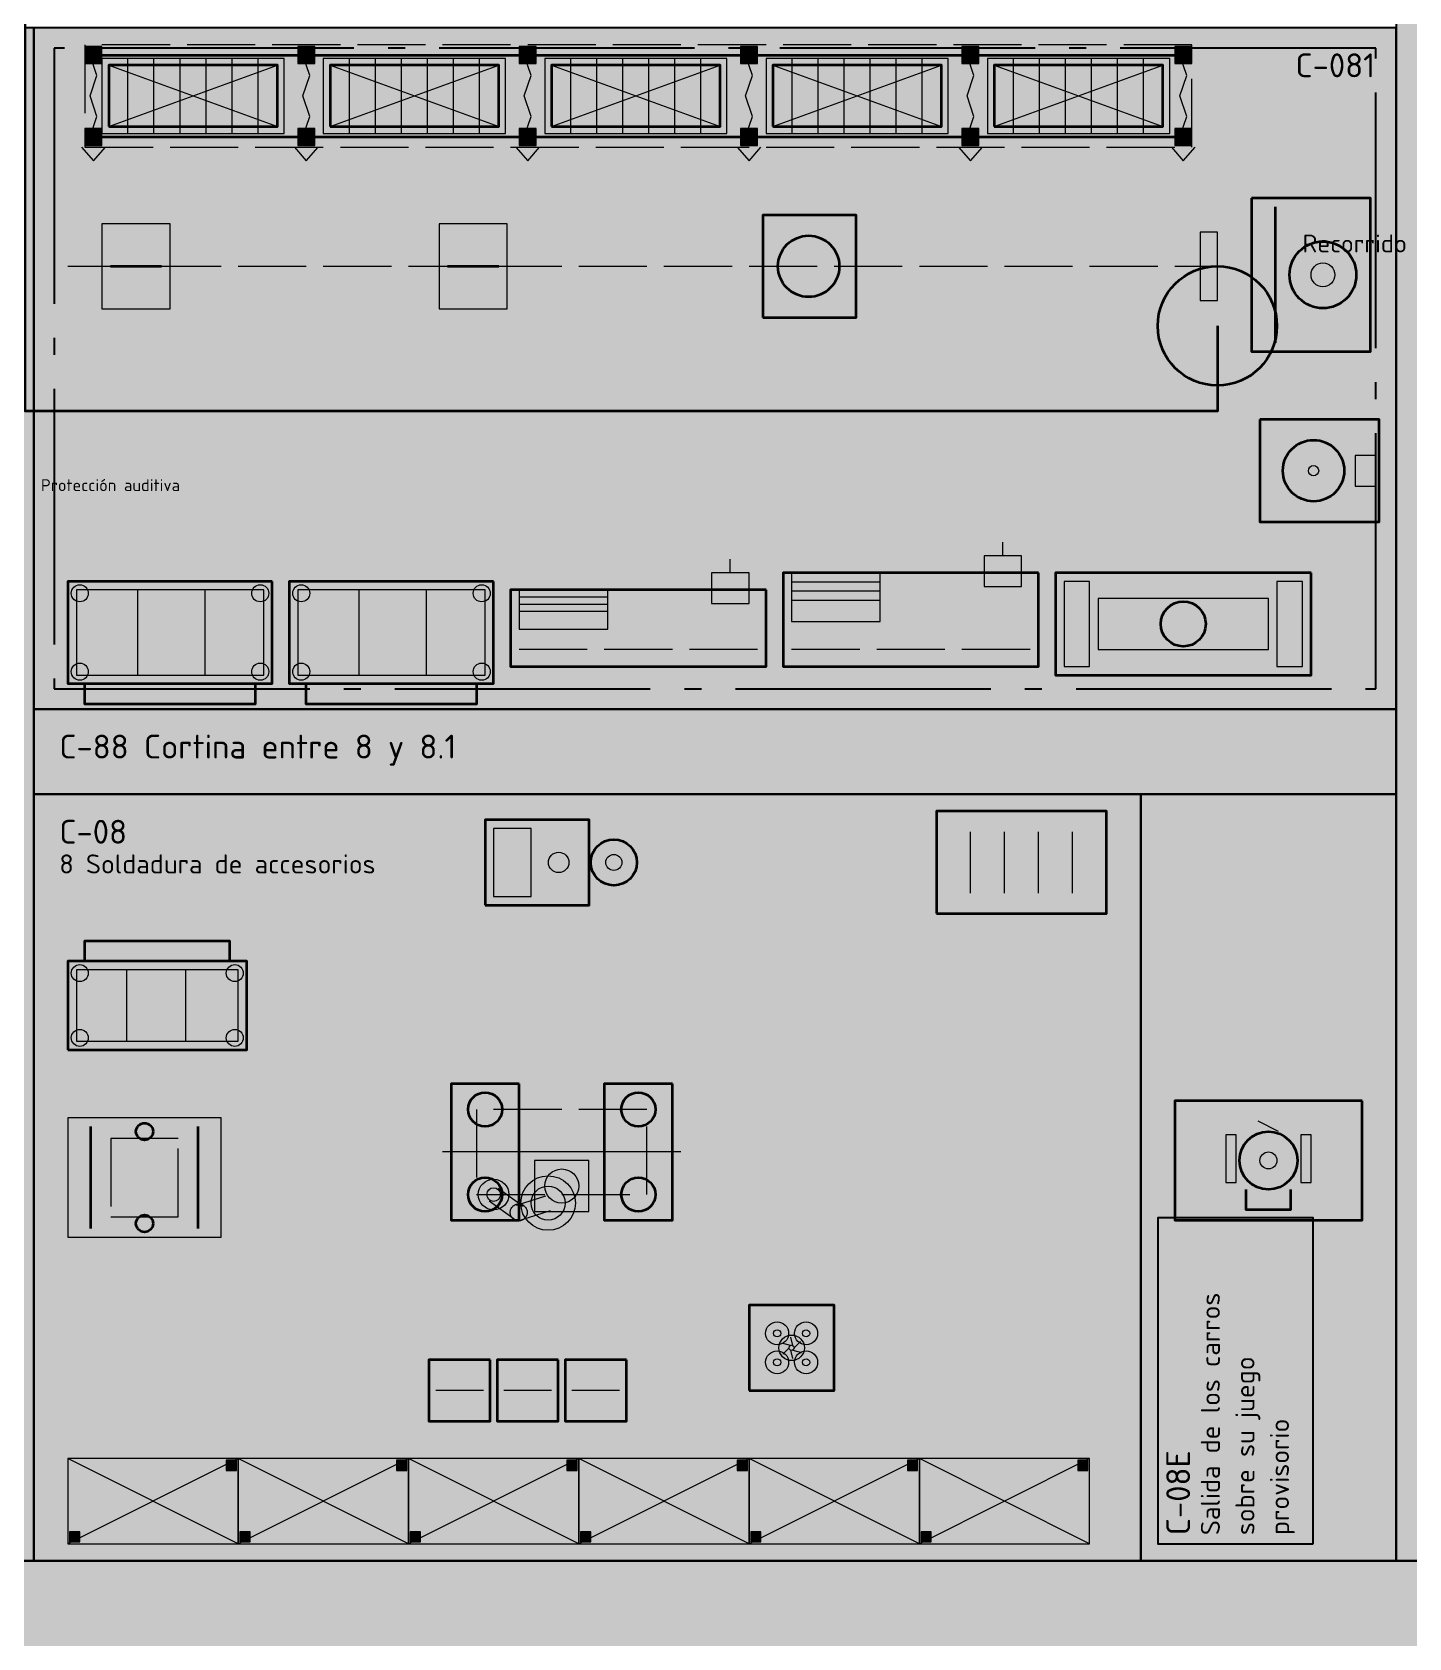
# Model space of a CAD drawing. Header units: millimetres. Extents: x 0 to 1189, y 0 to 841.
# Drawn here: x 525.9 to 606.7, y 363.5 to 457.8 of the extents above; entities that cross this region are included whole.
import ezdxf
from ezdxf.enums import TextEntityAlignment as Align

# ---------------------------------------------------------------- set-up
doc = ezdxf.new("R2010")
doc.units = ezdxf.units.MM
doc.linetypes.add('IRAM-E-TRAZOS', pattern=[5, 4, -1])
doc.linetypes.add('IRAM-F-TRAZO-PUNTO', pattern=[20, 15, -2, 1, -2])
for name, color, linetype, lineweight, true_color in [('A-DEM-AM', 2, 'CONTINUOUS', 35, 0xd7a500), ('A-EQUIPO', 30, 'CONTINUOUS', 35, 0xe67800), ('A-SENDA', 2, 'CONTINUOUS', 25, 0xd7a500), ('A-ZONA-LOG', 5, 'IRAM-F-TRAZO-PUNTO', 25, 0x285ac8)]:
    doc.layers.add(name, color=color, linetype=linetype, lineweight=lineweight, true_color=true_color)
for name, color, linetype, lineweight in [('A-EJE', 1, 'IRAM-F-TRAZO-PUNTO', 18), ('A-EQUIPO-FINO', 8, 'CONTINUOUS', 13), ('A-EQUIPO-OCULTO', 8, 'IRAM-E-TRAZOS', 13), ('A-EQUIPO-RELLENO', 9, 'CONTINUOUS', 13), ('A-RELLENO', 9, 'CONTINUOUS', 13), ('A-SECTOR', 1, 'CONTINUOUS', 25), ('A-SECTOR-TXT', 1, 'CONTINUOUS', 25), ('A-SEGURIDAD', 1, 'IRAM-E-TRAZOS', 18), ('A-TEXTO', 7, 'CONTINUOUS', 18), ('S-ESCAPE', 3, 'CONTINUOUS', 35), ('S-SENAL', 7, 'CONTINUOUS', 18)]:
    doc.layers.add(name, color=color, linetype=linetype, lineweight=lineweight)
doc.styles.add('ISO3098', font='isocpeur.ttf')

msp = doc.modelspace()

# ---------------------------------------------------------------- hatches: boundary and pattern name
at = {"layer": 'A-EQUIPO-RELLENO', "true_color": 0x969ba0}
h = msp.add_hatch(color=7, dxfattribs=at)
h.dxf.hatch_style = 1
h.paths.add_polyline_path([(529, 455.9), (530, 455.9), (530, 456.9), (529, 456.9)])
h = msp.add_hatch(color=7, dxfattribs=at)
h.dxf.hatch_style = 1
h.paths.add_polyline_path([(541.5, 455.9), (542.5, 455.9), (542.5, 456.9), (541.5, 456.9)])
h = msp.add_hatch(color=7, dxfattribs=at)
h.dxf.hatch_style = 1
h.paths.add_polyline_path([(554.5, 455.9), (555.5, 455.9), (555.5, 456.9), (554.5, 456.9)])
h = msp.add_hatch(color=7, dxfattribs=at)
h.dxf.hatch_style = 1
h.paths.add_polyline_path([(567.5, 455.9), (568.5, 455.9), (568.5, 456.9), (567.5, 456.9)])
h = msp.add_hatch(color=7, dxfattribs=at)
h.dxf.hatch_style = 1
h.paths.add_polyline_path([(580.5, 455.9), (581.5, 455.9), (581.5, 456.9), (580.5, 456.9)])
h = msp.add_hatch(color=7, dxfattribs=at)
h.dxf.hatch_style = 1
h.paths.add_polyline_path([(593, 455.9), (594, 455.9), (594, 456.9), (593, 456.9)])
at = {"layer": 'A-EQUIPO-RELLENO', "true_color": 0xeedec0}
h = msp.add_hatch(color=7, dxfattribs=at)
h.dxf.hatch_style = 1
h.paths.add_polyline_path([(530, 451.8), (540.7, 451.8), (540.7, 456.2), (530, 456.2)])
h = msp.add_hatch(color=7, dxfattribs=at)
h.dxf.hatch_style = 1
h.paths.add_polyline_path([(543, 451.8), (553.7, 451.8), (553.7, 456.2), (543, 456.2)])
h = msp.add_hatch(color=7, dxfattribs=at)
h.dxf.hatch_style = 1
h.paths.add_polyline_path([(556, 451.8), (566.7, 451.8), (566.7, 456.2), (556, 456.2)])
h = msp.add_hatch(color=7, dxfattribs=at)
h.dxf.hatch_style = 1
h.paths.add_polyline_path([(569, 451.8), (579.7, 451.8), (579.7, 456.2), (569, 456.2)])
h = msp.add_hatch(color=7, dxfattribs=at)
h.dxf.hatch_style = 1
h.paths.add_polyline_path([(582, 451.8), (592.7, 451.8), (592.7, 456.2), (582, 456.2)])
at = {"layer": 'A-EQUIPO-RELLENO', "true_color": 0x969ba0}
h = msp.add_hatch(color=7, dxfattribs=at)
h.dxf.hatch_style = 1
h.paths.add_polyline_path([(529, 451.1), (530, 451.1), (530, 452.1), (529, 452.1)])
h = msp.add_hatch(color=7, dxfattribs=at)
h.dxf.hatch_style = 1
h.paths.add_polyline_path([(541.5, 451.1), (542.5, 451.1), (542.5, 452.1), (541.5, 452.1)])
h = msp.add_hatch(color=7, dxfattribs=at)
h.dxf.hatch_style = 1
h.paths.add_polyline_path([(554.5, 451.1), (555.5, 451.1), (555.5, 452.1), (554.5, 452.1)])
h = msp.add_hatch(color=7, dxfattribs=at)
h.dxf.hatch_style = 1
h.paths.add_polyline_path([(567.5, 451.1), (568.5, 451.1), (568.5, 452.1), (567.5, 452.1)])
h = msp.add_hatch(color=7, dxfattribs=at)
h.dxf.hatch_style = 1
h.paths.add_polyline_path([(580.5, 451.1), (581.5, 451.1), (581.5, 452.1), (580.5, 452.1)])
h = msp.add_hatch(color=7, dxfattribs=at)
h.dxf.hatch_style = 1
h.paths.add_polyline_path([(593, 451.1), (594, 451.1), (594, 452.1), (593, 452.1)])
at = {"layer": 'A-EQUIPO-RELLENO', "true_color": 0xd7e1d7}
h = msp.add_hatch(color=7, dxfattribs=at)
h.dxf.hatch_style = 1
h.paths.add_polyline_path([(597.5, 448), (597.5, 439), (604.5, 439), (604.5, 448)])
at = {"layer": 'A-EQUIPO-RELLENO', "true_color": 0xd7e1eb}
h = msp.add_hatch(color=7, dxfattribs=at)
h.dxf.hatch_style = 1
h.paths.add_polyline_path([(568.8, 441), (574.3, 441), (574.3, 447), (568.8, 447)])
at = {"layer": 'A-EQUIPO-RELLENO', "true_color": 0xcdd0d4}
h = msp.add_hatch(color=7, dxfattribs=at)
h.dxf.hatch_style = 1
h.paths.add_polyline_path([(530, 441.5), (534, 441.5), (534, 446.5), (530, 446.5)])
h = msp.add_hatch(color=7, dxfattribs=at)
h.dxf.hatch_style = 1
h.paths.add_polyline_path([(549.8, 441.5), (553.8, 441.5), (553.8, 446.5), (549.8, 446.5)])
at = {"layer": 'A-EQUIPO-RELLENO', "true_color": 0xe13c32}
h = msp.add_hatch(color=7, dxfattribs=at)
h.dxf.hatch_style = 1
h.paths.add_polyline_path([(594.5, 442), (595.5, 442), (595.5, 446), (594.5, 446)])
at = {"layer": 'A-EQUIPO-RELLENO', "true_color": 0xeeeeee}
h = msp.add_hatch(color=7, dxfattribs=at)
h.dxf.hatch_style = 1
h.paths.add_polyline_path([(598, 435), (598, 429), (605, 429), (605, 435)])
at = {"layer": 'A-EQUIPO-RELLENO', "true_color": 0xcdd0d4}
h = msp.add_hatch(color=7, dxfattribs=at)
h.dxf.hatch_style = 1
h.paths.add_polyline_path([(603.6, 432.9), (603.6, 431.1), (604.8, 431.1), (604.8, 432.9)])
h = msp.add_hatch(color=7, dxfattribs=at)
h.dxf.hatch_style = 1
h.paths.add_polyline_path([(584, 427), (581.8, 427), (581.8, 425.2), (584, 425.2)])
at = {"layer": 'A-EQUIPO-RELLENO', "true_color": 0xeeeeee}
h = msp.add_hatch(color=7, dxfattribs=at)
h.dxf.hatch_style = 1
h.paths.add_polyline_path([(540, 425.5), (528, 425.5), (528, 419.5), (540, 419.5)])
h = msp.add_hatch(color=7, dxfattribs=at)
h.dxf.hatch_style = 1
h.paths.add_polyline_path([(553, 425.5), (541, 425.5), (541, 419.5), (553, 419.5)])
at = {"layer": 'A-EQUIPO-RELLENO', "true_color": 0xcdd0d4}
h = msp.add_hatch(color=7, dxfattribs=at)
h.dxf.hatch_style = 1
h.paths.add_polyline_path([(568, 426), (565.8, 426), (565.8, 424.2), (568, 424.2)])
at = {"layer": 'A-EQUIPO-RELLENO', "true_color": 0xeedec0}
h = msp.add_hatch(color=7, dxfattribs=at)
h.dxf.hatch_style = 1
h.paths.add_polyline_path([(585, 426), (570, 426), (570, 420.5), (585, 420.5)])
at = {"layer": 'A-EQUIPO-RELLENO', "true_color": 0xe1e6ec}
h = msp.add_hatch(color=7, dxfattribs=at)
h.dxf.hatch_style = 1
h.paths.add_polyline_path([(601, 426), (586, 426), (586, 420), (601, 420)])
at = {"layer": 'A-EQUIPO-RELLENO', "true_color": 0x969ba0}
h = msp.add_hatch(color=7, dxfattribs=at)
h.dxf.hatch_style = 1
h.paths.add_polyline_path([(588, 425.5), (586.5, 425.5), (586.5, 420.5), (588, 420.5)])
h = msp.add_hatch(color=7, dxfattribs=at)
h.dxf.hatch_style = 1
h.paths.add_polyline_path([(600.5, 425.5), (599, 425.5), (599, 420.5), (600.5, 420.5)])
at = {"layer": 'A-EQUIPO-RELLENO', "true_color": 0xeedec0}
h = msp.add_hatch(color=7, dxfattribs=at)
h.dxf.hatch_style = 1
h.paths.add_polyline_path([(569, 425), (554, 425), (554, 420.5), (569, 420.5)])
at = {"layer": 'A-EQUIPO-RELLENO', "true_color": 0xd7e1eb}
h = msp.add_hatch(color=7, dxfattribs=at)
h.dxf.hatch_style = 1
h.paths.add_polyline_path([(552.5, 406.5), (558.62, 406.5), (558.62, 411.5), (552.5, 411.5)])
at = {"layer": 'A-EQUIPO-RELLENO', "true_color": 0xeedec0}
h = msp.add_hatch(color=7, dxfattribs=at)
h.dxf.hatch_style = 1
h.paths.add_polyline_path([(579, 406), (589, 406), (589, 412), (579, 412)])
at = {"layer": 'A-EQUIPO-RELLENO', "true_color": 0xbed2be}
h = msp.add_hatch(color=7, dxfattribs=at)
h.dxf.hatch_style = 1
h.paths.add_polyline_path([(561.41, 409), (561.364, 409.349), (561.229, 409.675), (561.015, 409.955), (560.735, 410.169), (560.409, 410.304), (560.06, 410.35), (559.711, 410.304), (559.385, 410.169), (559.105, 409.955), (558.891, 409.675), (558.756, 409.349), (558.71, 409), (558.756, 408.651), (558.891, 408.325), (559.105, 408.045), (559.385, 407.831), (559.711, 407.696), (560.06, 407.65), (560.409, 407.696), (560.735, 407.831), (561.015, 408.045), (561.229, 408.325), (561.364, 408.651)])
at = {"layer": 'A-EQUIPO-RELLENO', "true_color": 0xeeeeee}
h = msp.add_hatch(color=7, dxfattribs=at)
h.dxf.hatch_style = 1
h.paths.add_polyline_path([(528, 398), (538.5, 398), (538.5, 403.2), (528, 403.2)])
at = {"layer": 'A-EQUIPO-RELLENO', "true_color": 0xcdd0d4}
h = msp.add_hatch(color=7, dxfattribs=at)
h.dxf.hatch_style = 1
h.paths.add_polyline_path([(554.5, 396), (550.5, 396), (550.5, 388), (554.5, 388)])
h = msp.add_hatch(color=7, dxfattribs=at)
h.dxf.hatch_style = 1
h.paths.add_polyline_path([(563.5, 396), (559.5, 396), (559.5, 388), (563.5, 388)])
h = msp.add_hatch(color=7, dxfattribs=at)
h.dxf.hatch_style = 1
h.paths.add_polyline_path([(537, 387), (537, 394), (528, 394), (528, 387)])
at = {"layer": 'A-EQUIPO-RELLENO', "true_color": 0xf0786e}
h = msp.add_hatch(color=7, dxfattribs=at)
h.dxf.hatch_style = 1
h.paths.add_polyline_path([(596.8, 391.5), (596.858, 391.06), (597.028, 390.65), (597.298, 390.298), (597.65, 390.028), (598.06, 389.858), (598.5, 389.8), (598.94, 389.858), (599.35, 390.028), (599.702, 390.298), (599.972, 390.65), (600.142, 391.06), (600.2, 391.5), (600.142, 391.94), (599.972, 392.35), (599.702, 392.702), (599.35, 392.972), (598.94, 393.142), (598.5, 393.2), (598.06, 393.142), (597.65, 392.972), (597.298, 392.702), (597.028, 392.35), (596.858, 391.94)])
at = {"layer": 'A-EQUIPO-RELLENO', "true_color": 0x969ba0}
h = msp.add_hatch(color=7, dxfattribs=at)
h.dxf.hatch_style = 1
h.paths.add_polyline_path([(596.6, 393), (596, 393), (596, 390.2), (596.6, 390.2)])
h = msp.add_hatch(color=7, dxfattribs=at)
h.dxf.hatch_style = 1
h.paths.add_polyline_path([(601, 393), (600.4, 393), (600.4, 390.2), (601, 390.2)])
at = {"layer": 'A-EQUIPO-RELLENO', "true_color": 0xeeeeee}
h = msp.add_hatch(color=7, dxfattribs=at)
h.dxf.hatch_style = 1
h.paths.add_polyline_path([(558.6, 391.5), (555.4, 391.5), (555.4, 388.5), (558.6, 388.5)])
at = {"layer": 'A-EQUIPO-RELLENO', "true_color": 0xe6e6dc}
h = msp.add_hatch(color=7, dxfattribs=at)
h.dxf.hatch_style = 1
h.paths.add_polyline_path([(568, 378), (573, 378), (573, 383), (568, 383)])
at = {"layer": 'A-EQUIPO-RELLENO', "true_color": 0xfaecc8}
h = msp.add_hatch(color=7, dxfattribs=at)
h.dxf.hatch_style = 1
h.paths.add_polyline_path([(552.8, 379.8), (549.2, 379.8), (549.2, 376.2), (552.8, 376.2)])
h = msp.add_hatch(color=7, dxfattribs=at)
h.dxf.hatch_style = 1
h.paths.add_polyline_path([(556.8, 379.8), (553.2, 379.8), (553.2, 376.2), (556.8, 376.2)])
h = msp.add_hatch(color=7, dxfattribs=at)
h.dxf.hatch_style = 1
h.paths.add_polyline_path([(560.8, 379.8), (557.2, 379.8), (557.2, 376.2), (560.8, 376.2)])
at = {"layer": 'A-EQUIPO-RELLENO', "true_color": 0xeeeeee}
h = msp.add_hatch(color=7, dxfattribs=at)
h.dxf.hatch_style = 1
h.paths.add_polyline_path([(538, 374), (528, 374), (528, 369), (538, 369)])
at = {"layer": 'A-EQUIPO-RELLENO', "true_color": 0x969ba0}
h = msp.add_hatch(color=7, dxfattribs=at)
h.dxf.hatch_style = 1
h.paths.add_polyline_path([(537.9, 373.9), (537.3, 373.9), (537.3, 373.3), (537.9, 373.3)])
at = {"layer": 'A-EQUIPO-RELLENO', "true_color": 0xeeeeee}
h = msp.add_hatch(color=7, dxfattribs=at)
h.dxf.hatch_style = 1
h.paths.add_polyline_path([(548, 374), (538, 374), (538, 369), (548, 369)])
at = {"layer": 'A-EQUIPO-RELLENO', "true_color": 0x969ba0}
h = msp.add_hatch(color=7, dxfattribs=at)
h.dxf.hatch_style = 1
h.paths.add_polyline_path([(547.9, 373.9), (547.3, 373.9), (547.3, 373.3), (547.9, 373.3)])
at = {"layer": 'A-EQUIPO-RELLENO', "true_color": 0xeeeeee}
h = msp.add_hatch(color=7, dxfattribs=at)
h.dxf.hatch_style = 1
h.paths.add_polyline_path([(558, 374), (548, 374), (548, 369), (558, 369)])
at = {"layer": 'A-EQUIPO-RELLENO', "true_color": 0x969ba0}
h = msp.add_hatch(color=7, dxfattribs=at)
h.dxf.hatch_style = 1
h.paths.add_polyline_path([(557.9, 373.9), (557.3, 373.9), (557.3, 373.3), (557.9, 373.3)])
at = {"layer": 'A-EQUIPO-RELLENO', "true_color": 0xeeeeee}
h = msp.add_hatch(color=7, dxfattribs=at)
h.dxf.hatch_style = 1
h.paths.add_polyline_path([(568, 374), (558, 374), (558, 369), (568, 369)])
at = {"layer": 'A-EQUIPO-RELLENO', "true_color": 0x969ba0}
h = msp.add_hatch(color=7, dxfattribs=at)
h.dxf.hatch_style = 1
h.paths.add_polyline_path([(567.9, 373.9), (567.3, 373.9), (567.3, 373.3), (567.9, 373.3)])
at = {"layer": 'A-EQUIPO-RELLENO', "true_color": 0xeeeeee}
h = msp.add_hatch(color=7, dxfattribs=at)
h.dxf.hatch_style = 1
h.paths.add_polyline_path([(578, 374), (568, 374), (568, 369), (578, 369)])
at = {"layer": 'A-EQUIPO-RELLENO', "true_color": 0x969ba0}
h = msp.add_hatch(color=7, dxfattribs=at)
h.dxf.hatch_style = 1
h.paths.add_polyline_path([(577.9, 373.9), (577.3, 373.9), (577.3, 373.3), (577.9, 373.3)])
at = {"layer": 'A-EQUIPO-RELLENO', "true_color": 0xeeeeee}
h = msp.add_hatch(color=7, dxfattribs=at)
h.dxf.hatch_style = 1
h.paths.add_polyline_path([(588, 374), (578, 374), (578, 369), (588, 369)])
at = {"layer": 'A-EQUIPO-RELLENO', "true_color": 0x969ba0}
h = msp.add_hatch(color=7, dxfattribs=at)
h.dxf.hatch_style = 1
h.paths.add_polyline_path([(587.9, 373.9), (587.3, 373.9), (587.3, 373.3), (587.9, 373.3)])
h = msp.add_hatch(color=7, dxfattribs=at)
h.dxf.hatch_style = 1
h.paths.add_polyline_path([(528.7, 369.7), (528.1, 369.7), (528.1, 369.1), (528.7, 369.1)])
h = msp.add_hatch(color=7, dxfattribs=at)
h.dxf.hatch_style = 1
h.paths.add_polyline_path([(538.7, 369.7), (538.1, 369.7), (538.1, 369.1), (538.7, 369.1)])
h = msp.add_hatch(color=7, dxfattribs=at)
h.dxf.hatch_style = 1
h.paths.add_polyline_path([(548.7, 369.7), (548.1, 369.7), (548.1, 369.1), (548.7, 369.1)])
h = msp.add_hatch(color=7, dxfattribs=at)
h.dxf.hatch_style = 1
h.paths.add_polyline_path([(558.7, 369.7), (558.1, 369.7), (558.1, 369.1), (558.7, 369.1)])
h = msp.add_hatch(color=7, dxfattribs=at)
h.dxf.hatch_style = 1
h.paths.add_polyline_path([(568.7, 369.7), (568.1, 369.7), (568.1, 369.1), (568.7, 369.1)])
h = msp.add_hatch(color=7, dxfattribs=at)
h.dxf.hatch_style = 1
h.paths.add_polyline_path([(578.7, 369.7), (578.1, 369.7), (578.1, 369.1), (578.7, 369.1)])
at = {"layer": 'A-RELLENO', "true_color": 0xf8d9c0}
h = msp.add_hatch(color=7, dxfattribs=at)
h.dxf.hatch_style = 1
h.paths.add_polyline_path([(606, 368), (618, 368), (618, 548), (606, 548)])
h = msp.add_hatch(color=7, dxfattribs=at)
h.dxf.hatch_style = 1
h.paths.add_polyline_path([(521, 368), (526, 368), (526, 458), (521, 458)])
h = msp.add_hatch(color=7, dxfattribs=at)
h.dxf.hatch_style = 1
h.paths.add_polyline_path([(526, 418), (606, 418), (606, 458), (526, 458)])
h = msp.add_hatch(color=7, dxfattribs=at)
h.dxf.hatch_style = 1
h.paths.add_polyline_path([(526, 413), (606, 413), (606, 418), (526, 418)])
h = msp.add_hatch(color=7, dxfattribs=at)
h.dxf.hatch_style = 1
h.paths.add_polyline_path([(526, 368), (591, 368), (591, 413), (526, 413)])
h = msp.add_hatch(color=7, dxfattribs=at)
h.dxf.hatch_style = 1
h.paths.add_polyline_path([(591, 368), (606, 368), (606, 413), (591, 413)])
at = {"layer": 'A-RELLENO', "true_color": 0xfff4b4}
h = msp.add_hatch(color=7, dxfattribs=at)
h.dxf.hatch_style = 1
h.paths.add_polyline_path([(93, 353), (853, 353), (853, 368), (93, 368)])
at = {"layer": 'A-SECTOR-TXT', "true_color": 0xffffff}
h = msp.add_hatch(color=7, dxfattribs=at)
h.dxf.hatch_style = 1
h.paths.add_polyline_path([(601.12, 369), (601.12, 388.14), (592, 388.14), (592, 369)])
at = {"layer": 'S-SENAL', "true_color": 0x005aaa}
h = msp.add_hatch(color=7, dxfattribs=at)
h.dxf.hatch_style = 1
h.paths.add_polyline_path([(533.7, 435.5), (533.591, 436.328), (533.271, 437.1), (532.763, 437.763), (532.1, 438.271), (531.328, 438.591), (530.5, 438.7), (529.672, 438.591), (528.9, 438.271), (528.237, 437.763), (527.729, 437.1), (527.409, 436.328), (527.3, 435.5), (527.409, 434.672), (527.729, 433.9), (528.237, 433.237), (528.9, 432.729), (529.672, 432.409), (530.5, 432.3), (531.328, 432.409), (532.1, 432.729), (532.763, 433.237), (533.271, 433.9), (533.591, 434.672)])

# ---------------------------------------------------------------- linework, layer by layer
at = {"layer": 'A-DEM-AM'}
msp.add_lwpolyline([(604, 395), (593, 395), (593, 388), (604, 388)], close=True, dxfattribs=at)
at = {"layer": 'A-EJE'}
msp.add_line((564, 392), (550, 392), dxfattribs=at)
at = {"layer": 'A-EQUIPO'}
for p, q in [((529, 456.4), (594, 456.4)), ((529, 451.6), (594, 451.6)), ((598.9, 447.5), (598.9, 439.5)), ((530.5, 444), (533.5, 444)), ((550.3, 444), (553.3, 444)), ((529.35, 387.5), (529.35, 393.5)), ((535.65, 387.5), (535.65, 393.5))]:
    msp.add_line(p, q, dxfattribs=at)
for points in [[(530.4, 452.2), (540.3, 452.2), (540.3, 455.8), (530.4, 455.8)], [(543.4, 452.2), (553.3, 452.2), (553.3, 455.8), (543.4, 455.8)], [(556.4, 452.2), (566.3, 452.2), (566.3, 455.8), (556.4, 455.8)], [(569.4, 452.2), (579.3, 452.2), (579.3, 455.8), (569.4, 455.8)], [(582.4, 452.2), (592.3, 452.2), (592.3, 455.8), (582.4, 455.8)], [(597.5, 448), (597.5, 439), (604.5, 439), (604.5, 448)], [(568.8, 441), (574.3, 441), (574.3, 447), (568.8, 447)], [(598, 435), (598, 429), (605, 429), (605, 435)], [(540, 425.5), (528, 425.5), (528, 419.5), (540, 419.5)], [(553, 425.5), (541, 425.5), (541, 419.5), (553, 419.5)], [(585, 426), (570, 426), (570, 420.5), (585, 420.5)], [(601, 426), (586, 426), (586, 420), (601, 420)], [(569, 425), (554, 425), (554, 420.5), (569, 420.5)], [(552.5, 406.5), (558.62, 406.5), (558.62, 411.5), (552.5, 411.5)], [(579, 406), (589, 406), (589, 412), (579, 412)], [(528, 398), (538.5, 398), (538.5, 403.2), (528, 403.2)], [(554.5, 396), (550.5, 396), (550.5, 388), (554.5, 388)], [(563.5, 396), (559.5, 396), (559.5, 388), (563.5, 388)], [(568, 378), (573, 378), (573, 383), (568, 383)], [(552.8, 379.8), (549.2, 379.8), (549.2, 376.2), (552.8, 376.2)], [(556.8, 379.8), (553.2, 379.8), (553.2, 376.2), (556.8, 376.2)], [(560.8, 379.8), (557.2, 379.8), (557.2, 376.2), (560.8, 376.2)]]:
    msp.add_lwpolyline(points, close=True, dxfattribs=at)
for points in [[(539, 419.5), (539, 418.3), (529, 418.3), (529, 419.5)], [(552, 419.5), (552, 418.3), (542, 418.3), (542, 419.5)], [(529, 403.2), (529, 404.4), (537.5, 404.4), (537.5, 403.2)], [(599.8, 389.8), (599.8, 388.6), (597.2, 388.6), (597.2, 389.8)]]:
    msp.add_lwpolyline(points, dxfattribs=at)
for centre, radius in [((571.5, 444), 1.8), ((601.7, 443.5), 1.96), ((601.15, 432), 1.8), ((593.5, 423), 1.32), ((560.06, 409), 1.35), ((552.5, 394.5), 1), ((561.5, 394.5), 1), ((532.5, 393.2), 0.5), ((598.5, 391.5), 1.7), ((552.5, 389.5), 1), ((561.5, 389.5), 1), ((532.5, 387.8), 0.5)]:
    msp.add_circle(centre, radius, dxfattribs=at)
at = {"layer": 'A-EQUIPO-FINO'}
for p, q in [((530.4, 452.2), (540.3, 455.8)), ((530.4, 455.8), (540.3, 452.2)), ((531.529, 451.8), (531.529, 456.2)), ((533.057, 451.8), (533.057, 456.2)), ((534.586, 451.8), (534.586, 456.2)), ((536.114, 451.8), (536.114, 456.2)), ((537.643, 451.8), (537.643, 456.2)), ((539.171, 451.8), (539.171, 456.2)), ((543.4, 452.2), (553.3, 455.8)), ((543.4, 455.8), (553.3, 452.2)), ((544.529, 451.8), (544.529, 456.2)), ((546.057, 451.8), (546.057, 456.2)), ((547.586, 451.8), (547.586, 456.2)), ((549.114, 451.8), (549.114, 456.2)), ((550.643, 451.8), (550.643, 456.2)), ((552.171, 451.8), (552.171, 456.2)), ((556.4, 452.2), (566.3, 455.8)), ((556.4, 455.8), (566.3, 452.2)), ((557.529, 451.8), (557.529, 456.2)), ((559.057, 451.8), (559.057, 456.2)), ((560.586, 451.8), (560.586, 456.2)), ((562.114, 451.8), (562.114, 456.2)), ((563.643, 451.8), (563.643, 456.2)), ((565.171, 451.8), (565.171, 456.2)), ((569.4, 452.2), (579.3, 455.8)), ((569.4, 455.8), (579.3, 452.2)), ((570.529, 451.8), (570.529, 456.2)), ((572.057, 451.8), (572.057, 456.2)), ((573.586, 451.8), (573.586, 456.2)), ((575.114, 451.8), (575.114, 456.2)), ((576.643, 451.8), (576.643, 456.2)), ((578.171, 451.8), (578.171, 456.2)), ((582.4, 452.2), (592.3, 455.8)), ((582.4, 455.8), (592.3, 452.2)), ((583.529, 451.8), (583.529, 456.2)), ((585.057, 451.8), (585.057, 456.2)), ((586.586, 451.8), (586.586, 456.2)), ((588.114, 451.8), (588.114, 456.2)), ((589.643, 451.8), (589.643, 456.2)), ((591.171, 451.8), (591.171, 456.2)), ((582.9, 427), (582.9, 427.8)), ((566.9, 426), (566.9, 426.8)), ((575.7, 425.463), (570.5, 425.463)), ((532.08, 425), (532.08, 420)), ((536.04, 425), (536.04, 420)), ((545.08, 425), (545.08, 420)), ((549.04, 425), (549.04, 420)), ((559.7, 424.575), (554.5, 424.575)), ((575.7, 424.925), (570.5, 424.925)), ((575.7, 424.388), (570.5, 424.388)), ((559.7, 424.15), (554.5, 424.15)), ((559.7, 423.725), (554.5, 423.725)), ((581, 407.2), (581, 410.8)), ((583, 407.2), (583, 410.8)), ((585, 407.2), (585, 410.8)), ((587, 407.2), (587, 410.8)), ((531.465, 398.5), (531.465, 402.7)), ((534.93, 398.5), (534.93, 402.7)), ((599.1, 393.2), (597.9, 393.8)), ((552.4, 378), (549.6, 378)), ((556.4, 378), (553.6, 378)), ((560.4, 378), (557.6, 378)), ((538, 374), (528, 369)), ((538, 369), (528, 374)), ((548, 374), (538, 369)), ((548, 369), (538, 374)), ((558, 374), (548, 369)), ((558, 369), (548, 374)), ((568, 374), (558, 369)), ((568, 369), (558, 374)), ((578, 374), (568, 369)), ((578, 369), (568, 374)), ((588, 374), (578, 369)), ((588, 369), (578, 374))]:
    msp.add_line(p, q, dxfattribs=at)
for points in [[(529, 455.9), (530, 455.9), (530, 456.9), (529, 456.9)], [(541.5, 455.9), (542.5, 455.9), (542.5, 456.9), (541.5, 456.9)], [(554.5, 455.9), (555.5, 455.9), (555.5, 456.9), (554.5, 456.9)], [(567.5, 455.9), (568.5, 455.9), (568.5, 456.9), (567.5, 456.9)], [(580.5, 455.9), (581.5, 455.9), (581.5, 456.9), (580.5, 456.9)], [(593, 455.9), (594, 455.9), (594, 456.9), (593, 456.9)], [(530, 451.8), (540.7, 451.8), (540.7, 456.2), (530, 456.2)], [(543, 451.8), (553.7, 451.8), (553.7, 456.2), (543, 456.2)], [(556, 451.8), (566.7, 451.8), (566.7, 456.2), (556, 456.2)], [(569, 451.8), (579.7, 451.8), (579.7, 456.2), (569, 456.2)], [(582, 451.8), (592.7, 451.8), (592.7, 456.2), (582, 456.2)], [(529, 451.1), (530, 451.1), (530, 452.1), (529, 452.1)], [(541.5, 451.1), (542.5, 451.1), (542.5, 452.1), (541.5, 452.1)], [(554.5, 451.1), (555.5, 451.1), (555.5, 452.1), (554.5, 452.1)], [(567.5, 451.1), (568.5, 451.1), (568.5, 452.1), (567.5, 452.1)], [(580.5, 451.1), (581.5, 451.1), (581.5, 452.1), (580.5, 452.1)], [(593, 451.1), (594, 451.1), (594, 452.1), (593, 452.1)], [(530, 441.5), (534, 441.5), (534, 446.5), (530, 446.5)], [(549.8, 441.5), (553.8, 441.5), (553.8, 446.5), (549.8, 446.5)], [(594.5, 442), (595.5, 442), (595.5, 446), (594.5, 446)], [(603.6, 432.9), (603.6, 431.1), (604.8, 431.1), (604.8, 432.9)], [(584, 427), (581.8, 427), (581.8, 425.2), (584, 425.2)], [(568, 426), (565.8, 426), (565.8, 424.2), (568, 424.2)], [(575.7, 426), (570.5, 426), (570.5, 423.15), (575.7, 423.15)], [(588, 425.5), (586.5, 425.5), (586.5, 420.5), (588, 420.5)], [(600.5, 425.5), (599, 425.5), (599, 420.5), (600.5, 420.5)], [(539.5, 425), (528.5, 425), (528.5, 420), (539.5, 420)], [(552.5, 425), (541.5, 425), (541.5, 420), (552.5, 420)], [(559.7, 425), (554.5, 425), (554.5, 422.7), (559.7, 422.7)], [(598.5, 424.5), (588.5, 424.5), (588.5, 421.5), (598.5, 421.5)], [(553, 407), (555.2, 407), (555.2, 411), (553, 411)], [(528.5, 398.5), (538, 398.5), (538, 402.7), (528.5, 402.7)], [(537, 387), (537, 394), (528, 394), (528, 387)], [(596.6, 393), (596, 393), (596, 390.2), (596.6, 390.2)], [(601, 393), (600.4, 393), (600.4, 390.2), (601, 390.2)], [(558.6, 391.5), (555.4, 391.5), (555.4, 388.5), (558.6, 388.5)], [(538, 374), (528, 374), (528, 369), (538, 369)], [(537.9, 373.9), (537.3, 373.9), (537.3, 373.3), (537.9, 373.3)], [(548, 374), (538, 374), (538, 369), (548, 369)], [(547.9, 373.9), (547.3, 373.9), (547.3, 373.3), (547.9, 373.3)], [(558, 374), (548, 374), (548, 369), (558, 369)], [(557.9, 373.9), (557.3, 373.9), (557.3, 373.3), (557.9, 373.3)], [(568, 374), (558, 374), (558, 369), (568, 369)], [(567.9, 373.9), (567.3, 373.9), (567.3, 373.3), (567.9, 373.3)], [(578, 374), (568, 374), (568, 369), (578, 369)], [(577.9, 373.9), (577.3, 373.9), (577.3, 373.3), (577.9, 373.3)], [(588, 374), (578, 374), (578, 369), (588, 369)], [(587.9, 373.9), (587.3, 373.9), (587.3, 373.3), (587.9, 373.3)], [(528.7, 369.7), (528.1, 369.7), (528.1, 369.1), (528.7, 369.1)], [(538.7, 369.7), (538.1, 369.7), (538.1, 369.1), (538.7, 369.1)], [(548.7, 369.7), (548.1, 369.7), (548.1, 369.1), (548.7, 369.1)], [(558.7, 369.7), (558.1, 369.7), (558.1, 369.1), (558.7, 369.1)], [(568.7, 369.7), (568.1, 369.7), (568.1, 369.1), (568.7, 369.1)], [(578.7, 369.7), (578.1, 369.7), (578.1, 369.1), (578.7, 369.1)]]:
    msp.add_lwpolyline(points, close=True, dxfattribs=at)
for points in [[(529.3, 451.6), (529.7, 452.8), (529.3, 454), (529.7, 455.2), (529.3, 456.4)], [(541.8, 451.6), (542.2, 452.8), (541.8, 454), (542.2, 455.2), (541.8, 456.4)], [(554.8, 451.6), (555.2, 452.8), (554.8, 454), (555.2, 455.2), (554.8, 456.4)], [(567.8, 451.6), (568.2, 452.8), (567.8, 454), (568.2, 455.2), (567.8, 456.4)], [(580.8, 451.6), (581.2, 452.8), (580.8, 454), (581.2, 455.2), (580.8, 456.4)], [(593.3, 451.6), (593.7, 452.8), (593.3, 454), (593.7, 455.2), (593.3, 456.4)], [(570.575, 380.63), (570.444, 381.135)], [(570.425, 380.63), (569.922, 380.769)], [(570.35, 380.5), (569.978, 380.134)], [(570.425, 380.37), (570.556, 379.865)], [(570.575, 380.37), (571.078, 380.231)], [(570.65, 380.5), (571.022, 380.866)]]:
    msp.add_lwpolyline(points, dxfattribs=at)
for centre, radius in [((601.7, 443.5), 0.7), ((601.15, 432), 0.3), ((528.7, 424.8), 0.5), ((539.3, 424.8), 0.5), ((541.7, 424.8), 0.5), ((552.3, 424.8), 0.5), ((528.7, 420.2), 0.5), ((539.3, 420.2), 0.5), ((541.7, 420.2), 0.5), ((552.3, 420.2), 0.5), ((556.82, 409), 0.6), ((560.06, 409), 0.472), ((528.7, 402.5), 0.5), ((537.8, 402.5), 0.5), ((528.7, 398.7), 0.5), ((537.8, 398.7), 0.5), ((598.5, 391.5), 0.5), ((553, 389.5), 0.9), ((556.2, 389), 1.6), ((557, 390), 1), ((553, 389.5), 0.4), ((556.2, 389), 1), ((569.65, 381.35), 0.675), ((571.35, 381.35), 0.675), ((569.65, 381.35), 0.21), ((570.5, 380.5), 0.75), ((571.35, 381.35), 0.21), ((569.65, 379.65), 0.675), ((570.5, 380.5), 0.15), ((571.35, 379.65), 0.675), ((569.65, 379.65), 0.21), ((571.35, 379.65), 0.21)]:
    msp.add_circle(centre, radius, dxfattribs=at)
at = {"layer": 'A-EQUIPO-OCULTO'}
for p, q in [((528, 444), (596, 444)), ((568.5, 421.5), (554.5, 421.5)), ((584.5, 421.5), (570.5, 421.5)), ((553.261, 389.867), (554.736, 388.817)), ((554.338, 388.879), (556.063, 389.429)), ((552.739, 389.133), (554.214, 388.083)), ((554.612, 388.021), (556.337, 388.571))]:
    msp.add_line(p, q, dxfattribs=at)
for points in [[(529, 451), (594, 451), (594, 457), (529, 457)], [(562, 394.5), (552, 394.5), (552, 389.5), (562, 389.5)], [(534.48, 388.2), (534.48, 392.8), (530.52, 392.8), (530.52, 388.2)]]:
    msp.add_lwpolyline(points, close=True, dxfattribs=at)
msp.add_circle((554.475, 388.45), 0.5, dxfattribs=at)
at = {"layer": 'A-SECTOR'}
for points in [[(606, 368), (618, 368), (618, 548), (606, 548)], [(521, 368), (526, 368), (526, 458), (521, 458)], [(526, 418), (606, 418), (606, 458), (526, 458)], [(526, 413), (606, 413), (606, 418), (526, 418)], [(526, 368), (591, 368), (591, 413), (526, 413)], [(591, 368), (606, 368), (606, 413), (591, 413)]]:
    msp.add_lwpolyline(points, close=True, dxfattribs=at)
at = {"layer": 'A-SECTOR-TXT'}
msp.add_lwpolyline([(601.12, 369), (601.12, 388.14), (592, 388.14), (592, 369)], close=True, dxfattribs=at)
at = {"layer": 'A-SEGURIDAD'}
for points in [[(528.8, 451), (529.5, 450.2), (530.2, 451)], [(541.3, 451), (542, 450.2), (542.7, 451)], [(554.3, 451), (555, 450.2), (555.7, 451)], [(567.3, 451), (568, 450.2), (568.7, 451)], [(580.3, 451), (581, 450.2), (581.7, 451)], [(592.8, 451), (593.5, 450.2), (594.2, 451)]]:
    msp.add_lwpolyline(points, dxfattribs=at)
at = {"layer": 'A-SENDA'}
msp.add_lwpolyline([(93, 353), (853, 353), (853, 368), (93, 368)], close=True, dxfattribs=at)
at = {"layer": 'A-ZONA-LOG'}
msp.add_lwpolyline([(527.2, 419.2), (604.8, 419.2), (604.8, 456.8), (527.2, 456.8)], close=True, dxfattribs=at)
at = {"layer": 'S-ESCAPE'}
msp.add_lwpolyline([(595.5, 440.5), (595.5, 435.5), (525.5, 435.5), (525.5, 460.5), (540.5, 475.5), (555.5, 475.5), (585.5, 510.5), (600.5, 510.5), (645.5, 560.5), (645.5, 575.5), (680.5, 605.5), (680.5, 615.5), (695.5, 630.5), (710.5, 635.5)], dxfattribs=at)
msp.add_circle((595.5, 440.5), 3.5, dxfattribs=at)

# ---------------------------------------------------------------- texts
at = {"layer": 'A-SECTOR-TXT', "style": 'ISO3098'}
for s, height, p in [('C-081', 1.4, (600.09, 456.5)), ('C-88 Cortina entre 8 y 8.1', 1.4, (527.5, 416.5)), ('C-08', 1.4, (527.5, 411.5)), ('8 Soldadura de accesorios', 1.12, (527.5, 409.47))]:
    msp.add_text(s, height=height, dxfattribs=at).set_placement(p, align=Align.TOP_LEFT)
for s, height, p in [('Salida de los carros', 1.12, (594.53, 369.5)), ('sobre su juego', 1.12, (596.56, 369.5)), ('provisorio', 1.12, (598.59, 369.5)), ('C-08E', 1.4, (592.5, 369.5))]:
    msp.add_text(s, height=height, rotation=90, dxfattribs=at).set_placement(p, align=Align.TOP_LEFT)
at = {"layer": 'A-TEXTO', "style": 'ISO3098'}
msp.add_text('Protección auditiva', height=0.7, dxfattribs=at).set_placement((530.5, 431.5), align=Align.TOP_CENTER)
at = {"layer": 'S-ESCAPE', "style": 'ISO3098'}
msp.add_text('Recorrido máximo 38,0 m (≤ 40 m)', height=1.05, dxfattribs=at).set_placement((600.5, 444.5), align=Align.BOTTOM_LEFT)

doc.saveas('drawing.dxf')
